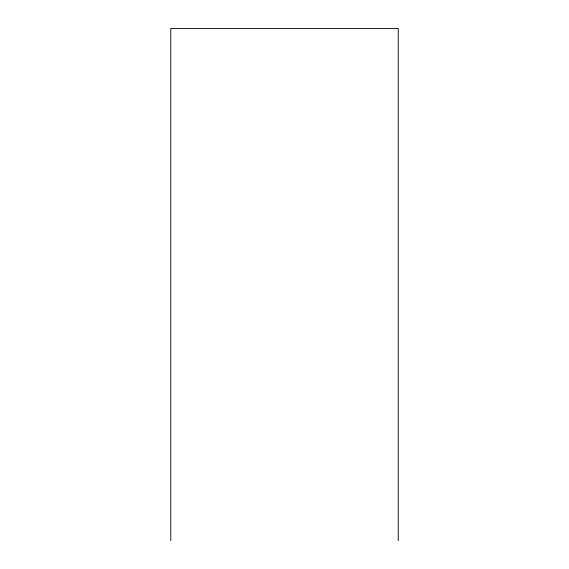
<?xml version="1.0" encoding="UTF-8"?>
<svg xmlns="http://www.w3.org/2000/svg" width="569" height="569" viewBox="0 0 569 569"><rect width="100%" height="100%" fill="white"/><g stroke="black" fill="none" stroke-linecap="round" stroke-linejoin="round"><path stroke-width="0.85" d="M398.222 540.55L398.222 28.45L170.778 28.45L170.778 540.55"/></g></svg>
